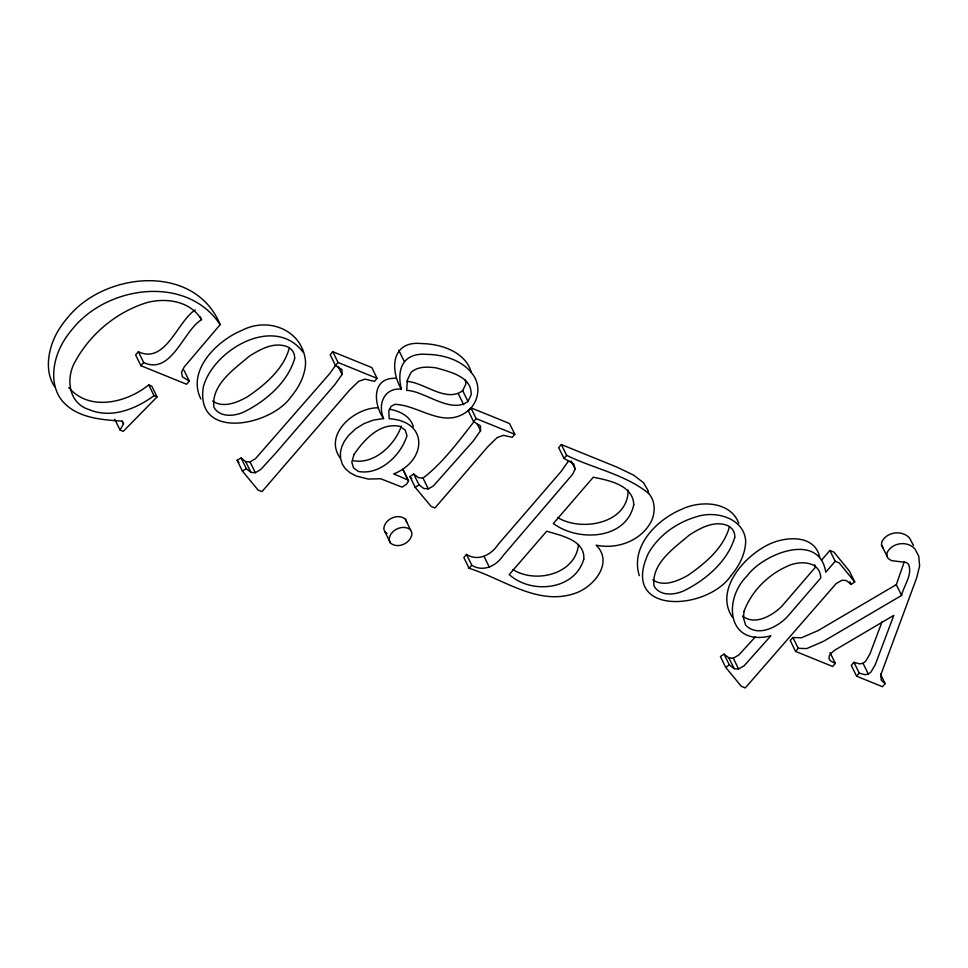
<?xml version="1.0" encoding="UTF-8"?>
<svg xmlns="http://www.w3.org/2000/svg" width="968" height="968" viewBox="0 0 968 968"><rect width="100%" height="100%" fill="white"/><g stroke="black" fill="none" stroke-linecap="round" stroke-linejoin="round"><path stroke-width="1.45" d="M830.048 652.601L835.336 663.395L832.674 666.48L795.563 651.404L798.225 648.318L806.671 648.596L823.32 641.409L901.595 595.453C903.749 585.434 912.86 574.738 908.504 564.247L906.338 562.493L891.504 560.629L888.237 558.584L881.485 545.044L881.824 541.85C886.761 531.686 902.224 529.629 909.69 538.22L913.49 545.492M886.773 555.838L887.111 552.643C892.048 542.479 907.512 540.434 914.99 549.013L918.777 556.298L919.6 566.099L916.623 578.029L880.747 674.974L881.328 680.274L885.139 683.614L882.477 686.699L856.583 676.184L851.283 665.391L853.945 662.306L859.632 663.879L863.057 663.31L865.61 661.301L869.954 653.957L882.163 621.492M289.335 347.911C283.781 368.989 265.147 384.623 247.796 396.59C237.571 402.325 223.56 408.532 212.633 401.054M729.448 526.665C723.882 547.743 705.261 563.376 687.909 575.343C677.685 581.078 663.673 587.286 652.747 579.808M401.369 426.065C394.859 444.869 374.459 464.749 353.066 460.671M904.33 561.634L896.308 584.648L818.033 630.616L801.383 637.803L792.937 637.525L790.275 640.61L795.563 651.404M568.615 460.829L561.125 471.464L498.133 544.452C491.26 554.93 478.119 561.73 466.503 554.446L463.841 557.532L469.129 568.325C502.392 578.549 537.107 605.678 573.709 593.759C592.791 588.205 614.377 563.073 596.143 545.202C617.427 549.655 641.82 540.676 651.706 520.518C655.469 511.612 655.251 501.109 648.79 493.499C625.086 474.272 593.614 468.572 566.631 455.347L561.343 444.554L558.681 447.639L563.969 458.433L573.782 463.926L575.125 469.032L572.681 474.211L503.421 555.257C496.548 565.723 483.407 572.524 471.791 565.251L466.503 554.446M406.947 381.392C424.093 382.287 446.26 403.148 462.68 390.636L465.85 384.066L465.414 380.194M467.967 401.43L471.138 394.859C472.19 376.54 449.721 371.869 436.169 367.864C427.735 366.763 417.813 366.182 411.11 372.377L407.383 379.976L406.717 390.394C424.214 390.769 451.04 414.425 467.967 401.43L462.68 390.636M68.861 387.575C89.419 411.993 126.99 402.603 148.745 384.877L151.794 386.123L157.082 396.916L123.263 431.341L120.044 430.034L123.541 423.742L122.222 421.044M471.343 372.293C465.318 351.747 441.081 343.882 421.624 343.579C391.907 340.325 389.426 368.905 401.357 389.124C383.873 387.636 377.617 404.455 383.57 418.575L373.587 420.051L364.125 423.56L355.631 428.824L348.528 435.515L344.366 441.214L341.668 446.962L340.409 452.77L340.615 458.626L342.297 464.144L345.491 468.887L350.186 472.856L356.381 476.062L368.155 479.039L380.714 478.749L402.095 487.146L406.403 484.339L408.556 481.156L402.93 469.335L408.556 481.156M408.218 480.128L393.698 473.896C426.428 461.155 429.308 421.249 389.196 418.721L388.809 411.085L390.951 406.499L394.75 404.334C418.309 405.011 441.747 427.82 464.87 413.058C476.8 405.798 481.471 389.971 474.84 377.568C465.245 361.173 445.002 354.627 426.912 354.373C403.704 352.388 396.275 368.288 401.357 389.124M474.465 421.056C458.868 440.948 443.054 462.777 423.004 478.095L418.539 477.696L413.711 474.042L409.9 476.546L415.187 487.34L431.123 506.421L434.947 507.97L487.872 446.647L497.189 437.548L503.457 435.31L512.241 437.306L514.831 434.305L509.543 423.512L470.871 407.806L468.282 410.807L473.57 421.6L480.455 425.859L480.539 430.736L473.437 440.791L433.398 485.96L428.292 488.901L423.827 488.489L418.999 484.835L413.711 474.042M335.969 364.803L329.616 373.733L255.492 458.675L250.047 461.917L245.678 461.615L241.093 457.949L237.099 460.26L242.387 471.065L258.069 490.026L261.977 491.623L349.339 390.382L358.62 381.319L365.021 379.141L374.495 381.356L377.084 378.355L371.797 367.562L332.774 351.711L330.185 354.711L335.472 365.505L342.006 369.631L342.043 374.483L334.904 384.526L275.081 453.847L260.779 469.468L255.334 472.723L250.966 472.408L246.38 468.742L241.093 457.949M195.294 310.002C177.834 320.396 165.758 364.718 138.376 351.747L135.641 354.917L140.929 365.71L186.558 384.248L189.292 381.077L184.005 370.284M140.929 365.71L143.663 362.54L138.376 351.747M200.231 316.972L201.55 319.67C183.678 330.064 171.53 375.572 143.663 362.54M54.668 386.752C45.714 373.309 47.42 355.704 52.986 341.268A85.583 59.133 -26.1 0 1 67.47 317.891C104.205 271.669 194.798 262.703 220.159 324.631L184.21 366.969L181.561 372.087L182.335 376.794L189.292 381.077M335.472 365.505L338.062 362.504L332.774 351.711M473.57 421.6L476.159 418.599L470.871 407.806M469.129 568.325L471.791 565.251M563.969 458.433L566.631 455.347M755.27 636.968L738.874 654.949L733.308 658.204L728.904 657.877L724.052 654.102L720.41 656.558L725.697 667.363L741.367 686.324L745.275 687.921L836.207 583.571L841.845 580.292L846.201 580.485L851.235 584.442L854.708 581.913L849.42 571.12L833.908 552.099L829.903 550.477L821.433 560.303M829.903 550.477L835.19 561.271L825.777 572.197C819.206 531.069 762.953 553.89 747.102 575.912C722.491 600.329 727.706 646.624 770.843 635.843L744.162 665.742L738.596 668.997L734.192 668.67L729.34 664.907L724.052 654.102M856.583 676.184L859.233 673.099L864.92 674.672L868.356 674.103L870.897 672.095L875.241 664.75L893.815 615.358L834.646 650.23L830.58 653.811L829.153 656.231L829.044 658.639L830.447 660.854L835.336 663.395M731.07 575.585C707.076 611.123 619.096 615.951 648.439 553.236C659.148 534.626 677.939 521.752 698.448 516.174C717.131 510.789 744.186 518.642 745.687 541.076A69.527 48.037 -26.1 0 1 731.07 575.585M725.697 667.363L729.34 664.907M415.187 487.34L418.999 484.835M157.082 396.916L154.033 395.682C135.847 408.956 111.538 418.938 89.358 409.694C67.687 403.172 65.4 376.782 76.121 359.927C91.476 332.75 117.576 311.466 147.475 302.439C166.798 297.527 190.636 301.254 201.55 319.67M242.387 471.065L246.38 468.742M396.069 378.331C371.422 377.096 373.309 403.934 383.57 418.575M378.282 407.782C354.832 407.455 323.143 434.281 340.204 458.082M389.317 409.222C399.276 410.783 410.589 416.167 413.3 426.731M561.343 444.554L616.967 467.145L633.544 475.07L643.502 482.705L648.209 490.8L648.451 493.474M835.19 561.271L839.195 562.904L854.708 581.913M338.062 362.504L377.084 378.355M476.159 418.599L514.831 434.305M557.592 517.505C581.453 532.134 628.474 523.555 628.111 490.05M512.786 569.462C535.473 584.055 575.827 574.193 578.465 544.452M385.095 532.146L390.382 542.939C397.836 549.558 411.836 542.83 411.944 533.066L405.447 519.247C398.017 512.665 383.921 519.38 383.824 529.145L385.095 532.146L387.031 533.489M410.734 530.04C403.305 523.458 389.209 530.174 389.112 539.938L390.382 542.939M742.565 616.071C754.75 625.715 772.016 615.829 781.515 606.561L815.455 567.224L814.705 564.731M732.219 616.955C714.941 590.625 742.65 558.294 765.64 546.061C782.18 536.502 814.354 532.944 819.63 556.987M409.9 476.546L411.775 478.797M237.099 460.26L238.951 462.498M200.884 398.998C186.546 370.454 217.086 340.482 242.097 330.306C268.789 316.427 303.311 330.306 305.586 362.31A69.527 48.037 -26.1 0 1 290.957 396.832C271.101 426.005 194.483 441.19 203.413 386.534C213.88 349.254 274.9 314.176 303.274 352.437M220.159 324.631C186.872 274.464 107.63 285.439 72.769 328.684A85.583 59.133 -26.1 0 0 58.274 352.062C52.006 367.779 51.11 387.369 62.375 401.103C77.222 418.091 100.999 419.689 121.968 421.14L123.541 423.742M881.485 545.044L882.949 547.791M896.308 584.648L901.595 595.453M849.916 581.744L851.235 584.442M880.505 674.176L885.139 683.614M863.057 663.31L868.356 674.103M853.945 662.306L859.233 673.099M792.937 637.525L798.225 648.318M733.308 658.204L738.596 668.997M728.904 657.877L734.192 668.67M571.156 460.937L575.125 469.032M477.236 423.984L480.539 430.736M458.372 393.891L463.66 404.697M398.792 350.283L404.079 361.076M484.181 556.685L489.469 567.478M423.004 478.095L428.292 488.901M338.074 366.388L342.043 374.483M250.047 461.917L255.334 472.723M245.678 461.615L250.966 472.408M148.745 384.877L154.033 395.682M114.756 419.241L120.044 430.034M405.447 519.247L406.657 522.272M639.303 575.633C630.047 546.388 656.921 519.405 682.198 509.059C700.711 500.311 730.477 501.339 738.753 523.216M744.09 611.256L743.376 617.487L745.529 625.025C757.508 637.416 776.76 627.458 786.803 617.354L820.743 578.029C820.247 560.399 799.024 560.508 787.226 566.268C767.951 574.847 751.41 591.351 744.09 611.256M633.786 504.643C626.332 539.914 578.235 541.995 553.333 523.531L593.311 477.212C608.678 480.346 632.975 484.944 633.786 504.643M294.623 358.704C287.411 382.771 265.619 401.284 243.597 412.138C234.159 416.325 219.954 417.668 213.964 407.359C210.77 384.949 234.365 369.014 249.357 356.176C260.162 349.375 273.375 341.898 286.467 346.399A23.22 16.045 -26.1 0 1 294.623 358.704M734.736 537.47C727.512 561.525 705.732 580.038 683.698 590.891C674.273 595.078 660.067 596.421 654.078 586.112C650.871 563.703 674.466 547.779 689.47 534.941C700.275 528.129 713.489 520.651 726.581 525.152A23.22 16.045 -26.1 0 1 734.736 537.47M353.937 454.621L351.82 462.172L353.514 467.834L358.354 471.464C380.134 475.506 401.03 455.093 406.996 435.636L405.229 430.107L400.232 426.477C380.339 421.842 363.956 439.762 353.937 454.621M583.801 559.093C574.835 590.335 531.311 594.509 509.253 574.605L546.714 531.202C560.847 535.631 585.168 539.999 583.801 559.093"/></g></svg>
